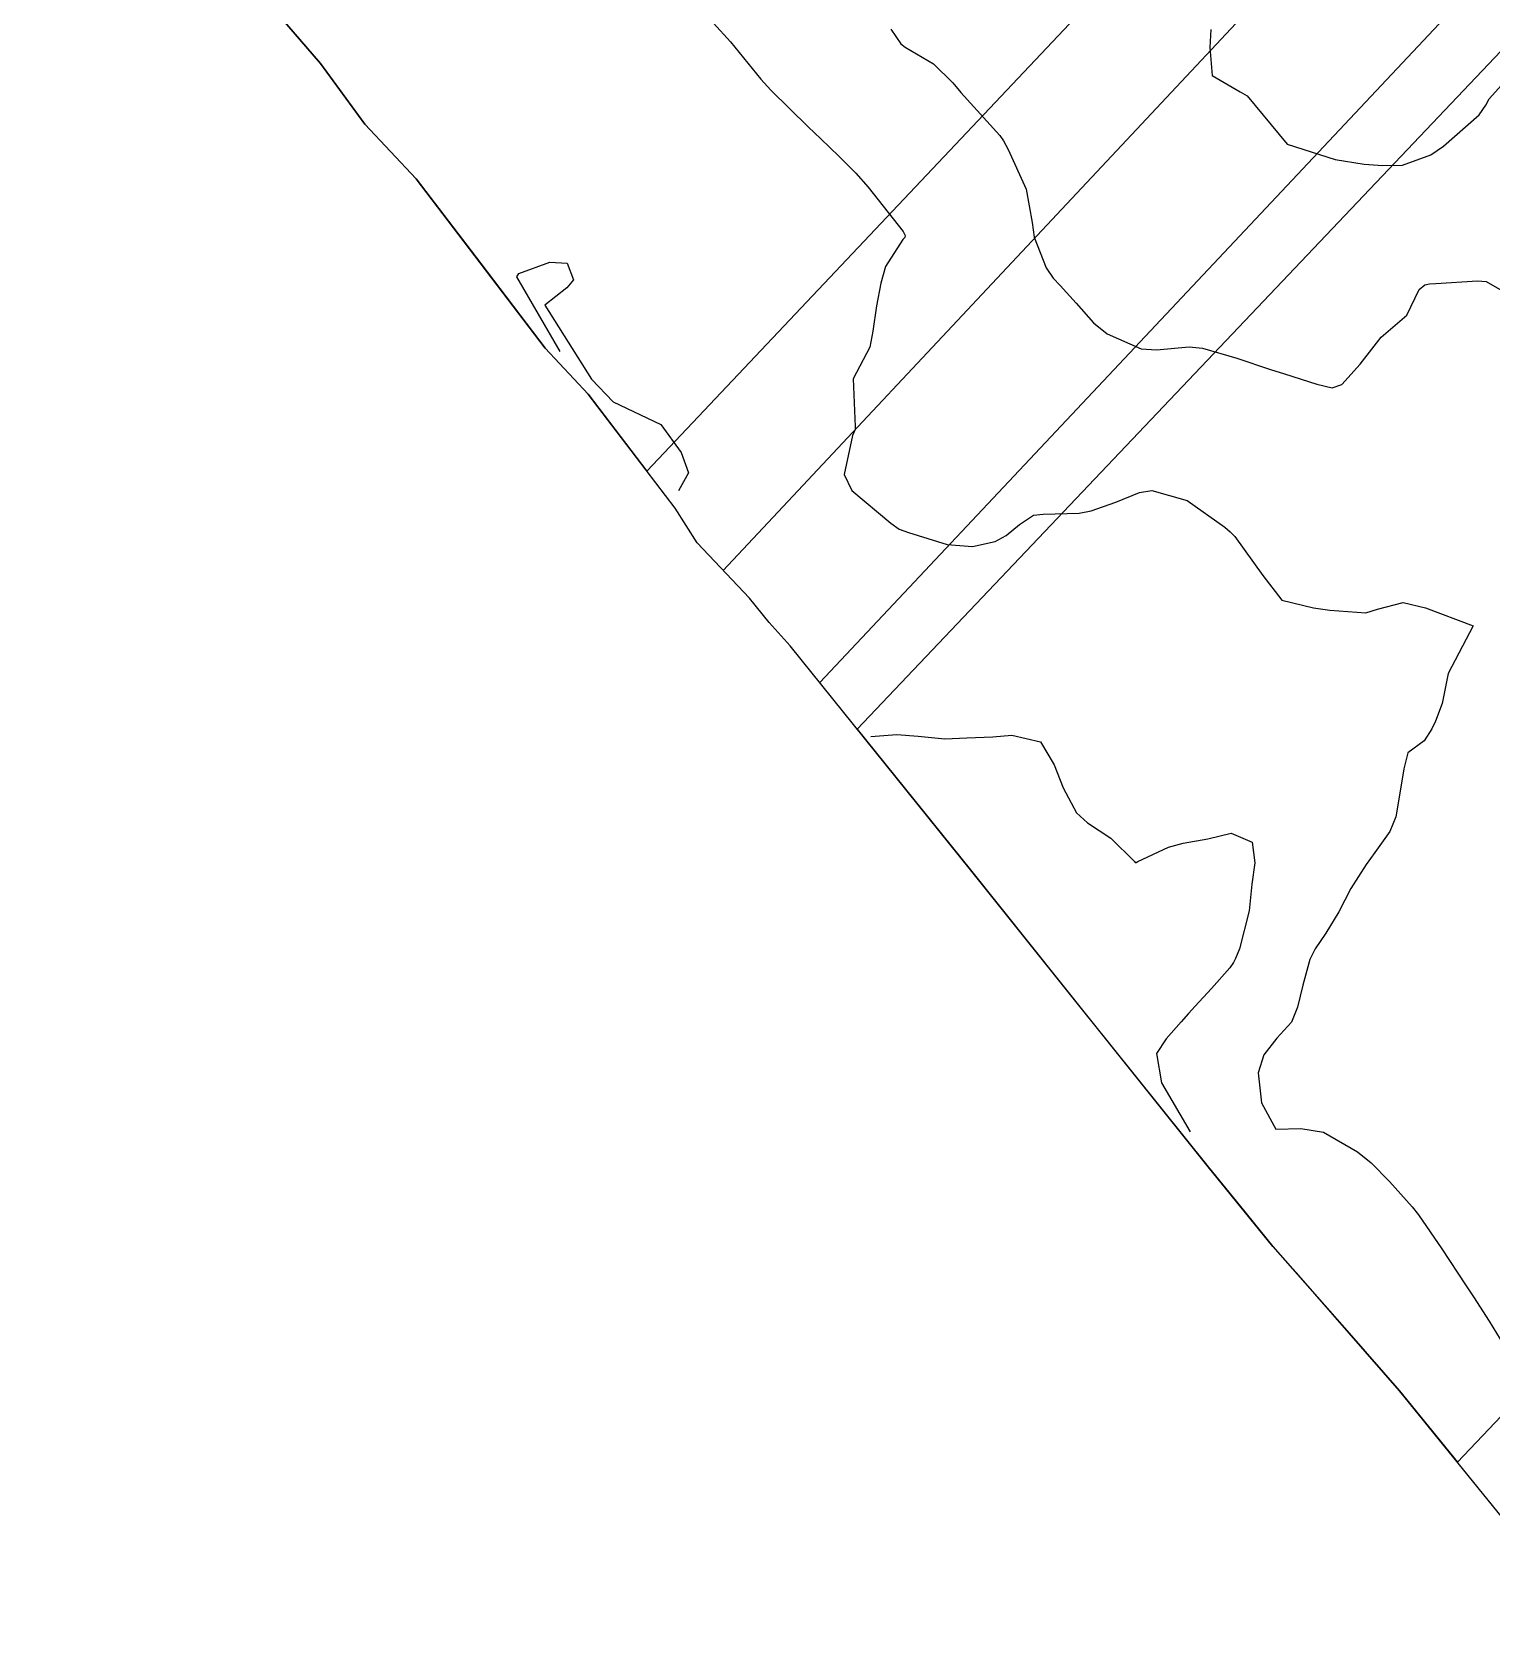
# Model space of a CAD drawing. Header units: metres. Extents: x 292545 to 299085, y 7450245 to 7463078.
# Drawn here: x 295706.9 to 295767.8, y 7461764.1 to 7461831.4 of the extents above; entities that cross this region are included whole.
import ezdxf

# ---------------------------------------------------------------- set-up
doc = ezdxf.new("R2010")
doc.units = ezdxf.units.M
for name, color, linetype in [('Area', 45, 'Continuous'), ('Curvas de Nivel 1m', 11, 'Continuous'), ('Curvas de Nivel 5m', 15, 'Continuous'), ('Edificações', 30, 'Continuous'), ('Vias Primárias', 230, 'Continuous')]:
    doc.layers.add(name, color=color, linetype=linetype)

msp = doc.modelspace()

# ---------------------------------------------------------------- linework, layer by layer
at = {"layer": 'Area'}
msp.add_polyline3d([(295772.518, 7461764.117, 688.702), (295763.92, 7461774.717, 692.502), (295759.708, 7461779.529, 692.903), (295758.629, 7461780.733, 692.832), (295755.929, 7461784.059, 692.762), (295746.007, 7461796.442, 693.102), (295738.482, 7461805.799, 689.362), (295737.608, 7461806.764, 689.512), (295736.788, 7461807.786, 689.402), (295734.599, 7461810.095, 689.252), (295733.685, 7461811.542, 692.031), (295730.061, 7461816.289, 693.342), (295728.264, 7461818.206, 694.072), (295722.881, 7461825.277, 692.662), (295720.738, 7461827.561, 691.672), (295718.884, 7461830.095, 692.552), (295715.1, 7461834.484, 693.212)], dxfattribs=at)
at = {"layer": 'Curvas de Nivel 1m', "flags": 128}
for points, elevation in [([(295735.291, 7461831.772), (295735.994, 7461830.993), (295737.267, 7461829.435), (295737.674, 7461828.976), (295739.24, 7461827.449), (295739.767, 7461826.952), (295740.516, 7461826.23), (295741.219, 7461825.511), (295741.734, 7461824.925), (295743.195, 7461823.085), (295743.286, 7461822.909), (295743.265, 7461822.836), (295743.19, 7461822.749), (295742.468, 7461821.622), (295742.271, 7461820.919), (295742.09, 7461819.984), (295741.928, 7461818.922), (295741.808, 7461818.248), (295741.113, 7461816.93), (295741.202, 7461814.929), (295741.198, 7461814.823), (295741.089, 7461814.57), (295740.739, 7461812.935), (295741.063, 7461812.271), (295742.687, 7461810.914), (295743.04, 7461810.664), (295743.427, 7461810.519), (295745.034, 7461810.024), (295746.093, 7461809.933), (295747.036, 7461810.145), (295747.497, 7461810.397), (295748.057, 7461810.85), (295748.646, 7461811.247), (295749.05, 7461811.292), (295750.545, 7461811.33), (295751.052, 7461811.426), (295752.069, 7461811.793), (295753.064, 7461812.197), (295753.574, 7461812.276), (295755.059, 7461811.857), (295756.622, 7461810.746), (295756.849, 7461810.551), (295757.039, 7461810.36), (295758.217, 7461808.728), (295759.008, 7461807.703), (295760.325, 7461807.385), (295761.002, 7461807.281), (295762.507, 7461807.171), (295763.003, 7461807.322), (295764.063, 7461807.604), (295765.004, 7461807.384), (295766.993, 7461806.63), (295765.94, 7461804.64), (295765.699, 7461803.382), (295765.411, 7461802.645), (295765.266, 7461802.329), (295764.941, 7461801.826), (295764.26, 7461801.33), (295764.093, 7461800.658), (295763.926, 7461799.646), (295763.757, 7461798.661), (295763.507, 7461798.054), (295762.888, 7461797.174), (295762.521, 7461796.675), (295761.883, 7461795.669), (295761.384, 7461794.692), (295760.844, 7461793.8), (295760.393, 7461793.149), (295760.179, 7461792.707), (295759.885, 7461791.641), (295759.663, 7461790.711), (295759.413, 7461790.098), (295758.79, 7461789.421), (295758.249, 7461788.728), (295758.019, 7461787.975), (295758.155, 7461786.729), (295758.747, 7461785.629), (295759.798, 7461785.659), (295760.745, 7461785.496), (295762.166, 7461784.686), (295762.728, 7461784.223), (295763.495, 7461783.443), (295764.208, 7461782.658), (295764.446, 7461782.39), (295764.707, 7461782.059), (295765.679, 7461780.64), (295766.67, 7461779.129), (295766.998, 7461778.627), (295767.653, 7461777.62), (295768.275, 7461776.614)], 689), ([(295742.684, 7461831.521), (295743.101, 7461830.912), (295743.281, 7461830.766), (295744.464, 7461830.082), (295745.267, 7461829.288), (295745.604, 7461828.877), (295747.236, 7461827.079), (295747.385, 7461826.858), (295747.581, 7461826.505), (295748.334, 7461824.849), (295748.582, 7461823.456), (295748.673, 7461822.845), (295749.17, 7461821.562), (295749.464, 7461821.133), (295749.759, 7461820.831), (295750.427, 7461820.092), (295751.148, 7461819.274), (295751.715, 7461818.804), (295753.134, 7461818.182), (295753.774, 7461818.143), (295755.135, 7461818.263), (295755.691, 7461818.206), (295757.129, 7461817.794), (295758.529, 7461817.319), (295759.119, 7461817.143), (295760.462, 7461816.707), (295761.111, 7461816.557), (295761.51, 7461816.694), (295762.269, 7461817.54), (295763.143, 7461818.67), (295764.22, 7461819.591), (295764.74, 7461820.654), (295764.967, 7461820.85), (295765.165, 7461820.892), (295765.428, 7461820.909), (295767.167, 7461821.019), (295767.53, 7461820.988), (295768.182, 7461820.615)], 688), ([(295756.043, 7461831.512), (295755.995, 7461830.759), (295756.095, 7461829.582), (295757.265, 7461828.904), (295757.56, 7461828.737), (295759.233, 7461826.72), (295761.227, 7461826.084), (295762.439, 7461825.896), (295763.225, 7461825.831), (295764.04, 7461825.846), (295765.229, 7461826.273), (295765.744, 7461826.642), (295767.246, 7461827.946), (295767.511, 7461828.357), (295767.65, 7461828.616), (295768.415, 7461829.459)], 687)]:
    msp.add_lwpolyline(points, dxfattribs=dict(at, elevation=elevation))
at = {"layer": 'Curvas de Nivel 5m', "elevation": 690, "flags": 128}
for points in [[(295728.883, 7461818.08), (295727.073, 7461821.192), (295727.166, 7461821.322), (295728.448, 7461821.806), (295729.173, 7461821.754), (295729.441, 7461821.067), (295729.159, 7461820.728), (295728.239, 7461820.002), (295730.19, 7461816.917), (295731.102, 7461815.974), (295733.093, 7461815.03), (295733.93, 7461813.866), (295734.248, 7461813.012), (295733.823, 7461812.26)], [(295741.853, 7461802.01), (295742.941, 7461802.097), (295743.82, 7461802.021), (295744.938, 7461801.917), (295745.864, 7461801.951), (295746.94, 7461801.994), (295747.731, 7461802.062), (295748.937, 7461801.792), (295749.505, 7461800.834), (295749.88, 7461799.864), (295750.432, 7461798.825), (295750.899, 7461798.402), (295751.862, 7461797.775), (295752.848, 7461796.791), (295752.882, 7461796.76), (295752.919, 7461796.753), (295752.993, 7461796.789), (295754.277, 7461797.388), (295754.891, 7461797.554), (295755.917, 7461797.735), (295756.895, 7461797.976), (295757.763, 7461797.608), (295757.872, 7461796.735), (295757.752, 7461795.854), (295757.647, 7461794.738), (295757.242, 7461793.149), (295757.074, 7461792.746), (295756.992, 7461792.586), (295756.827, 7461792.359), (295756.07, 7461791.502), (295755.381, 7461790.764), (295755.109, 7461790.458), (295754.796, 7461790.101), (295754.173, 7461789.392), (295753.777, 7461788.78), (295753.988, 7461787.561), (295755.183, 7461785.51)]]:
    msp.add_lwpolyline(points, dxfattribs=at)
at = {"layer": 'Edificações', "elevation": 688.477}
for points in [[(295732.508, 7461813.084), (295732.508, 7461813.084), (295847.167, 7461934.404, 0.296417), (295844.137, 7461944.507), (295826.274, 7461961.837, 0.356488), (295814.741, 7461956.298), (295745.53, 7461882.864), (295708.45, 7461842.593), (295710.48, 7461839.997), (295712.79, 7461837.24), (295715.1, 7461834.484), (295718.884, 7461830.095), (295720.738, 7461827.561), (295722.881, 7461825.277), (295725.572, 7461821.741), (295728.264, 7461818.206), (295730.061, 7461816.289)], [(295766.334, 7461771.741), (295766.334, 7461771.741), (295879.29, 7461890.688, 0.176872), (295877.801, 7461902.416), (295860.736, 7461920.808, 0.321002), (295849.166, 7461917.354), (295777.278, 7461840.246), (295741.284, 7461802.316), (295746.007, 7461796.442), (295750.968, 7461790.25), (295755.929, 7461784.059), (295757.279, 7461782.396), (295758.629, 7461780.733), (295761.814, 7461777.123), (295763.92, 7461774.717)]]:
    msp.add_lwpolyline(points, format="xyb", close=True, dxfattribs=at)
at = {"layer": 'Vias Primárias', "elevation": 688.477}
for points in [[(295735.694, 7461808.941), (295846.881, 7461927.549, 0.453941), (295845.739, 7461945.488), (295831.233, 7461962.904, 0.484304), (295817.235, 7461962.317), (295743.319, 7461885.043), (295706.853, 7461844.636)], [(295768.979, 7461768.48), (295880.682, 7461887.76, 0.339814), (295880.004, 7461901.718), (295865.994, 7461920.021, 0.295283), (295851.413, 7461922.22), (295775.639, 7461842.471), (295739.716, 7461804.265)]]:
    msp.add_lwpolyline(points, format="xyb", dxfattribs=at)

doc.saveas('drawing.dxf')
